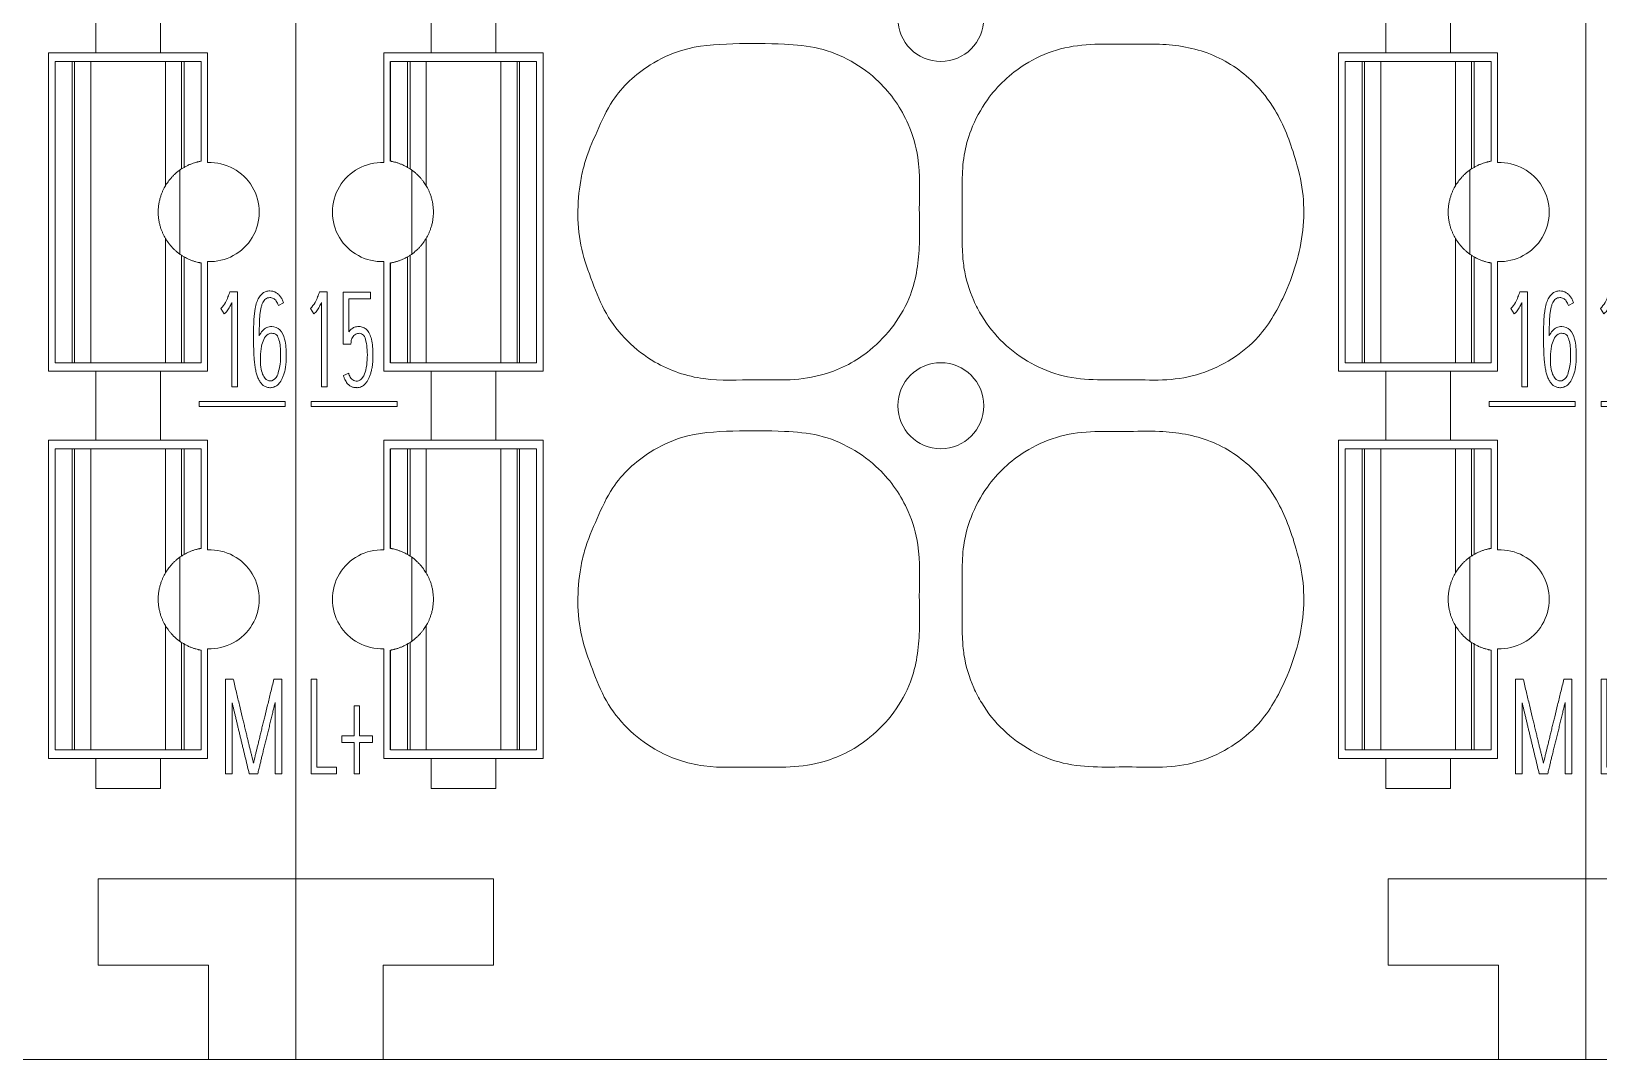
# Model space of a CAD drawing. Header units: millimetres. Extents: x 42356 to 50646, y 31507 to 39566.
# Drawn here: x 47694.95 to 47713.18, y 38373.8 to 38385.75 of the extents above; entities that cross this region are included whole.
import ezdxf

# ---------------------------------------------------------------- set-up
doc = ezdxf.new("R2010")
doc.units = ezdxf.units.MM
doc.set_wipeout_variables(frame=1)
doc.layers.add('000-PI-Oprema', color=30, linetype='Continuous', lineweight=5)

# ---------------------------------------------------------------- blocks, each defined once
blk = doc.blocks.new('PLC_CARD')
at = {"layer": '000-PI-Oprema'}
for p, q in [((0, -16.376), (0, -58.724)), ((15, -16.376), (15, -58.724)), ((1.575, -49.124), (1.575, -48.324)), ((2.325, -48.324), (2.325, -49.124)), ((12.675, -49.124), (12.675, -48.324)), ((13.425, -48.324), (13.425, -49.124)), ((1.025, -49.124), (1.025, -50.399)), ((1.575, -49.124), (1.025, -49.124)), ((2.325, -49.124), (1.575, -49.124)), ((2.875, -49.124), (2.325, -49.124)), ((2.875, -52.824), (2.875, -49.124)), ((12.125, -52.824), (12.125, -49.124)), ((12.125, -49.124), (12.675, -49.124)), ((12.675, -49.124), (13.425, -49.124)), ((13.425, -49.124), (13.975, -49.124)), ((13.975, -49.124), (13.975, -50.399)), ((1.099, -49.224), (1.099, -50.382)), ((1.1, -49.224), (1.3, -49.224)), ((1.1, -49.224), (1.1, -50.382)), ((1.1, -49.224), (1.1, -50.382)), ((1.328, -49.224), (1.3, -49.224)), ((1.3, -49.224), (1.3, -50.454)), ((1.516, -49.224), (1.328, -49.224)), ((1.328, -49.224), (1.328, -50.471)), ((1.516, -49.224), (1.516, -50.667)), ((2.572, -49.224), (2.384, -49.224)), ((2.384, -49.224), (2.384, -52.724)), ((2.6, -49.224), (2.572, -49.224)), ((2.572, -49.224), (2.572, -52.724)), ((2.8, -49.224), (2.6, -49.224)), ((2.6, -49.224), (2.6, -52.724)), ((2.8, -49.224), (2.8, -52.724)), ((12.2, -49.224), (12.4, -49.224)), ((12.2, -49.224), (12.2, -52.724)), ((12.4, -49.224), (12.428, -49.224)), ((12.4, -49.224), (12.4, -52.724)), ((12.428, -49.224), (12.616, -49.224)), ((12.428, -49.224), (12.428, -52.724)), ((12.616, -49.224), (12.616, -52.724)), ((13.484, -49.224), (13.672, -49.224)), ((13.484, -49.224), (13.484, -50.667)), ((13.672, -49.224), (13.7, -49.224)), ((13.672, -49.224), (13.672, -50.471)), ((13.9, -49.224), (13.7, -49.224)), ((13.7, -49.224), (13.7, -50.454)), ((13.9, -49.224), (13.9, -50.382)), ((13.9, -50.382), (13.9, -49.224)), ((13.901, -50.382), (13.901, -49.224)), ((1.349, -51.462), (1.349, -50.486)), ((13.651, -50.486), (13.651, -51.462)), ((1.516, -51.28), (1.516, -52.724)), ((13.484, -51.28), (13.484, -52.724)), ((1.025, -51.548), (1.025, -52.824)), ((1.099, -51.565), (1.099, -52.724)), ((1.1, -51.565), (1.1, -52.724)), ((1.1, -51.565), (1.1, -52.724)), ((1.3, -51.493), (1.3, -52.724)), ((1.328, -51.476), (1.328, -52.724)), ((13.672, -51.476), (13.672, -52.724)), ((13.7, -51.493), (13.7, -52.724)), ((13.9, -51.565), (13.9, -52.724)), ((13.9, -52.724), (13.9, -51.565)), ((13.901, -52.724), (13.901, -51.565)), ((13.975, -51.548), (13.975, -52.824)), ((0.276, -51.901), (0.365, -51.901)), ((0.365, -51.901), (0.365, -53.004)), ((0.552, -52.51), (0.552, -51.904)), ((0.552, -51.904), (0.868, -51.904)), ((0.868, -51.904), (0.868, -51.981)), ((14.234, -51.901), (14.323, -51.901)), ((14.323, -51.901), (14.323, -53.004)), ((0.21, -52.158), (0.172, -52.094)), ((0.299, -53.004), (0.299, -52.024)), ((0.618, -51.981), (0.618, -52.365)), ((0.868, -51.981), (0.618, -51.981)), ((14.168, -52.158), (14.13, -52.094)), ((14.257, -53.004), (14.257, -52.024)), ((14.858, -52.029), (14.797, -52.058)), ((0.641, -52.51), (0.552, -52.51)), ((0.553, -52.873), (0.615, -52.847)), ((1.025, -52.824), (1.575, -52.824)), ((1.1, -52.724), (1.3, -52.724)), ((1.328, -52.724), (1.3, -52.724)), ((1.516, -52.724), (1.328, -52.724)), ((1.575, -53.624), (1.575, -52.824)), ((1.575, -52.824), (2.325, -52.824)), ((2.325, -52.824), (2.875, -52.824)), ((2.325, -52.824), (2.325, -53.624)), ((2.572, -52.724), (2.384, -52.724)), ((2.6, -52.724), (2.572, -52.724)), ((2.8, -52.724), (2.6, -52.724)), ((12.675, -52.824), (12.125, -52.824)), ((12.2, -52.724), (12.4, -52.724)), ((12.4, -52.724), (12.428, -52.724)), ((12.428, -52.724), (12.616, -52.724)), ((12.675, -53.624), (12.675, -52.824)), ((13.425, -52.824), (12.675, -52.824)), ((13.975, -52.824), (13.425, -52.824)), ((13.425, -52.824), (13.425, -53.624)), ((13.484, -52.724), (13.672, -52.724)), ((13.672, -52.724), (13.7, -52.724)), ((13.9, -52.724), (13.7, -52.724)), ((0.365, -53.004), (0.299, -53.004)), ((14.323, -53.004), (14.257, -53.004)), ((1.177, -53.174), (0.178, -53.174)), ((0.178, -53.174), (0.178, -53.235)), ((1.177, -53.235), (1.177, -53.174)), ((14.875, -53.174), (13.877, -53.174)), ((13.877, -53.174), (13.877, -53.235)), ((14.875, -53.235), (14.875, -53.174)), ((0.178, -53.235), (1.177, -53.235)), ((13.877, -53.235), (14.875, -53.235)), ((1.575, -53.624), (1.025, -53.624)), ((1.025, -53.624), (1.025, -54.899)), ((1.099, -53.724), (1.099, -54.882)), ((1.1, -53.724), (1.3, -53.724)), ((1.1, -53.724), (1.1, -54.882)), ((1.1, -53.724), (1.1, -54.882)), ((1.328, -53.724), (1.3, -53.724)), ((1.3, -53.724), (1.3, -54.954)), ((1.516, -53.724), (1.328, -53.724)), ((1.328, -53.724), (1.328, -54.971)), ((1.516, -53.724), (1.516, -55.167)), ((2.325, -53.624), (1.575, -53.624)), ((2.875, -53.624), (2.325, -53.624)), ((2.572, -53.724), (2.384, -53.724)), ((2.384, -53.724), (2.384, -57.224)), ((2.6, -53.724), (2.572, -53.724)), ((2.572, -53.724), (2.572, -57.224)), ((2.8, -53.724), (2.6, -53.724)), ((2.6, -53.724), (2.6, -57.224)), ((2.8, -53.724), (2.8, -57.224)), ((2.875, -57.324), (2.875, -53.624)), ((12.125, -53.624), (12.675, -53.624)), ((12.125, -57.324), (12.125, -53.624)), ((12.2, -53.724), (12.4, -53.724)), ((12.2, -53.724), (12.2, -57.224)), ((12.4, -53.724), (12.428, -53.724)), ((12.4, -53.724), (12.4, -57.224)), ((12.428, -53.724), (12.616, -53.724)), ((12.428, -53.724), (12.428, -57.224)), ((12.616, -53.724), (12.616, -57.224)), ((12.675, -53.624), (13.425, -53.624)), ((13.425, -53.624), (13.975, -53.624)), ((13.484, -53.724), (13.672, -53.724)), ((13.484, -53.724), (13.484, -55.167)), ((13.672, -53.724), (13.7, -53.724)), ((13.672, -53.724), (13.672, -54.971)), ((13.9, -53.724), (13.7, -53.724)), ((13.7, -53.724), (13.7, -54.954)), ((13.9, -54.882), (13.9, -53.724)), ((13.9, -53.724), (13.9, -54.882)), ((13.901, -54.882), (13.901, -53.724)), ((13.975, -53.624), (13.975, -54.899)), ((1.349, -55.962), (1.349, -54.986)), ((13.651, -54.986), (13.651, -55.962)), ((1.516, -55.78), (1.516, -57.224)), ((13.484, -55.78), (13.484, -57.224)), ((1.025, -56.048), (1.025, -57.324)), ((1.099, -56.065), (1.099, -57.224)), ((1.1, -56.065), (1.1, -57.224)), ((1.1, -56.065), (1.1, -57.224)), ((1.3, -55.993), (1.3, -57.224)), ((1.328, -55.976), (1.328, -57.224)), ((13.672, -55.976), (13.672, -57.224)), ((13.7, -55.993), (13.7, -57.224)), ((13.9, -57.224), (13.9, -56.065)), ((13.9, -56.065), (13.9, -57.224)), ((13.901, -57.224), (13.901, -56.065)), ((13.975, -56.048), (13.975, -57.324)), ((0.179, -56.402), (0.179, -57.504)), ((0.245, -56.402), (0.179, -56.402)), ((0.245, -57.426), (0.245, -56.402)), ((14.273, -56.402), (14.183, -56.402)), ((14.183, -56.402), (14.183, -57.504)), ((14.837, -56.402), (14.745, -56.402)), ((14.837, -57.504), (14.837, -56.402)), ((14.759, -56.675), (14.759, -57.504)), ((0.679, -56.711), (0.679, -57.062)), ((0.742, -56.711), (0.679, -56.711)), ((0.742, -57.062), (0.742, -56.711)), ((14.261, -57.504), (14.261, -56.679)), ((0.679, -57.062), (0.534, -57.062)), ((0.534, -57.062), (0.534, -57.137)), ((0.534, -57.137), (0.679, -57.137)), ((0.679, -57.137), (0.679, -57.502)), ((0.891, -57.062), (0.742, -57.062)), ((0.742, -57.502), (0.742, -57.137)), ((0.742, -57.137), (0.891, -57.137)), ((0.891, -57.137), (0.891, -57.062)), ((1.1, -57.224), (1.3, -57.224)), ((1.328, -57.224), (1.3, -57.224)), ((1.516, -57.224), (1.328, -57.224)), ((2.572, -57.224), (2.384, -57.224)), ((2.6, -57.224), (2.572, -57.224)), ((2.8, -57.224), (2.6, -57.224)), ((12.2, -57.224), (12.4, -57.224)), ((12.4, -57.224), (12.428, -57.224)), ((12.428, -57.224), (12.616, -57.224)), ((13.484, -57.224), (13.672, -57.224)), ((13.672, -57.224), (13.7, -57.224)), ((13.9, -57.224), (13.7, -57.224)), ((1.025, -57.324), (1.575, -57.324)), ((1.575, -57.674), (1.575, -57.324)), ((1.575, -57.324), (2.325, -57.324)), ((2.325, -57.324), (2.875, -57.324)), ((2.325, -57.324), (2.325, -57.674)), ((12.675, -57.324), (12.125, -57.324)), ((12.675, -57.674), (12.675, -57.324)), ((13.425, -57.324), (12.675, -57.324)), ((13.975, -57.324), (13.425, -57.324)), ((13.425, -57.324), (13.425, -57.674)), ((0.179, -57.504), (0.475, -57.504)), ((0.475, -57.426), (0.245, -57.426)), ((0.475, -57.504), (0.475, -57.426)), ((0.679, -57.502), (0.742, -57.502)), ((14.183, -57.504), (14.261, -57.504)), ((14.459, -57.502), (14.558, -57.502)), ((14.759, -57.504), (14.837, -57.504)), ((2.325, -57.674), (1.575, -57.674)), ((13.425, -57.674), (12.675, -57.674)), ((0, -58.724), (0, -60.824)), ((2.3, -58.724), (0, -58.724)), ((2.3, -58.724), (2.3, -59.724)), ((12.7, -58.724), (12.7, -59.724)), ((12.7, -58.724), (15, -58.724)), ((15, -58.724), (15, -60.824)), ((2.3, -59.724), (1.017, -59.724)), ((1.017, -60.824), (1.017, -59.724)), ((12.7, -59.724), (13.983, -59.724)), ((13.983, -60.824), (13.983, -59.724)), ((1.017, -60.824), (0, -60.824)), ((1.017, -60.824), (13.983, -60.824)), ((13.983, -60.824), (15, -60.824))]:
    blk.add_line(p, q, dxfattribs=at)
for centre in [(7.5, -48.724), (7.5, -53.224)]:
    blk.add_circle(centre, 0.5, dxfattribs=at)
for centre, radius, start, end in [((1, -50.974), 0.575, 87.5081, 272.4919), ((1, -50.974), 0.6, 56.8644, 60), ((14, -50.974), 0.6, 120, 123.1356), ((14, -50.974), 0.575, 267.5081, 92.4919), ((1, -50.974), 0.6, 300, 303.1356), ((14, -50.974), 0.6, 236.8644, 240), ((1, -55.474), 0.575, 87.5081, 272.4919), ((1, -55.474), 0.6, 56.8644, 60), ((14, -55.474), 0.6, 120, 123.1356), ((14, -55.474), 0.575, 267.5081, 92.4919), ((1, -55.474), 0.6, 300, 303.1356), ((14, -55.474), 0.6, 236.8644, 240)]:
    blk.add_arc(centre, radius, start, end, dxfattribs=at)
for points, knots in [([(3.611, -52.154), (3.677, -52.27), (3.845, -52.484), (4.22, -52.773), (4.74, -52.949), (5.28, -52.915), (5.747, -52.934), (6.218, -52.866), (6.641, -52.64), (6.966, -52.297), (7.198, -51.881), (7.264, -51.408), (7.242, -50.875), (7.27, -50.403), (7.118, -49.881), (6.845, -49.487), (6.465, -49.206), (6.087, -49.051), (5.616, -49.013), (5.085, -49.012), (4.542, -49.045), (4.051, -49.28), (3.696, -49.605), (3.502, -50.036), (3.369, -50.343), (3.295, -50.672), (3.268, -51.005), (3.307, -51.411), (3.448, -51.787), (3.545, -52.038), (3.611, -52.154)], [0, 0, 0, 0, 0.03125, 0.0625, 0.109375, 0.15625, 0.1875, 0.21875, 0.265625, 0.296875, 0.328125, 0.375, 0.40625, 0.453125, 0.484375, 0.53125, 0.5625, 0.59375, 0.625, 0.671875, 0.71875, 0.75, 0.796875, 0.828125, 0.859375, 0.875, 0.90625, 0.9375, 0.96875, 1, 1, 1, 1]), ([(7.976, -52.179), (8.045, -52.294), (8.215, -52.505), (8.542, -52.745), (8.92, -52.897), (9.324, -52.93), (9.725, -52.917), (10.127, -52.937), (10.527, -52.868), (10.893, -52.693), (11.262, -52.391), (11.491, -51.973), (11.654, -51.534), (11.727, -51.136), (11.721, -50.731), (11.608, -50.274), (11.439, -49.834), (11.107, -49.402), (10.65, -49.098), (10.109, -49.009), (9.642, -49.029), (9.24, -49.014), (8.839, -49.073), (8.5, -49.231), (8.233, -49.436), (8.011, -49.689), (7.852, -49.986), (7.76, -50.312), (7.744, -50.647), (7.754, -51.015), (7.744, -51.35), (7.77, -51.685), (7.848, -51.944), (7.941, -52.122), (7.976, -52.179)], [0, 0, 0, 0, 0.03125, 0.0625, 0.09375, 0.125, 0.15625, 0.1875, 0.21875, 0.25, 0.28125, 0.328125, 0.359375, 0.390625, 0.421875, 0.453125, 0.5, 0.53125, 0.578125, 0.625, 0.65625, 0.6875, 0.71875, 0.75, 0.773438, 0.796875, 0.828125, 0.851562, 0.875, 0.90625, 0.9375, 0.953125, 0.984375, 1, 1, 1, 1]), ([(2.384, -49.224), (2.375, -49.224), (2.356, -49.224), (2.328, -49.224), (2.299, -49.224), (2.279, -49.224), (2.242, -49.224), (2.171, -49.224), (2.096, -49.224), (2.003, -49.224), (1.904, -49.224), (1.806, -49.224), (1.727, -49.224), (1.658, -49.224), (1.62, -49.224), (1.6, -49.224), (1.561, -49.224), (1.534, -49.224), (1.516, -49.224)], [0, 0, 0, 0, 0.06207, 0.11975, 0.187035, 0.2395, 0.284229, 0.328958, 0.391725, 0.453791, 0.535986, 0.613149, 0.671042, 0.715771, 0.7605, 0.819646, 0.88025, 1, 1, 1, 1]), ([(12.616, -49.224), (12.625, -49.224), (12.644, -49.224), (12.672, -49.224), (12.701, -49.224), (12.721, -49.224), (12.758, -49.224), (12.829, -49.224), (12.904, -49.224), (12.997, -49.224), (13.096, -49.224), (13.194, -49.224), (13.273, -49.224), (13.342, -49.224), (13.38, -49.224), (13.4, -49.224), (13.439, -49.224), (13.466, -49.224), (13.484, -49.224)], [0, 0, 0, 0, 0.06207, 0.11975, 0.187035, 0.2395, 0.284229, 0.328958, 0.391725, 0.453791, 0.535986, 0.613149, 0.671042, 0.715771, 0.7605, 0.819646, 0.88025, 1, 1, 1, 1]), ([(1.3, -50.454), (1.288, -50.447), (1.276, -50.441), (1.258, -50.432), (1.252, -50.429), (1.24, -50.424), (1.234, -50.421), (1.216, -50.414), (1.205, -50.41), (1.188, -50.404), (1.183, -50.402), (1.172, -50.399), (1.167, -50.397), (1.153, -50.393), (1.144, -50.391), (1.132, -50.388), (1.129, -50.388), (1.122, -50.386), (1.116, -50.385), (1.111, -50.384), (1.107, -50.383), (1.106, -50.383), (1.101, -50.382), (1.1, -50.382), (1.1, -50.382)], [0, 0, 0, 0, 0.125, 0.125, 0.1875, 0.1875, 0.25, 0.25, 0.375, 0.375, 0.4375, 0.4375, 0.5, 0.5, 0.625, 0.625, 0.6875, 0.6875, 0.75, 0.8125, 0.8125, 0.875, 0.875, 1, 1, 1, 1]), ([(1.516, -50.667), (1.512, -50.661), (1.507, -50.653), (1.497, -50.638), (1.492, -50.629), (1.479, -50.613), (1.473, -50.604), (1.458, -50.586), (1.451, -50.578), (1.435, -50.56), (1.427, -50.552), (1.409, -50.535), (1.4, -50.526), (1.371, -50.501), (1.35, -50.486), (1.328, -50.471)], [0, 0, 0, 0, 0.125, 0.125, 0.25, 0.25, 0.375, 0.375, 0.5, 0.5, 0.625, 0.625, 0.75, 0.75, 1, 1, 1, 1]), ([(13.672, -50.471), (13.661, -50.478), (13.65, -50.486), (13.63, -50.501), (13.62, -50.51), (13.6, -50.526), (13.591, -50.534), (13.574, -50.551), (13.565, -50.56), (13.541, -50.586), (13.527, -50.604), (13.509, -50.629), (13.503, -50.638), (13.495, -50.649), (13.493, -50.653), (13.488, -50.66), (13.486, -50.664), (13.484, -50.667)], [0, 0, 0, 0, 0.125, 0.125, 0.25, 0.25, 0.375, 0.375, 0.5, 0.5, 0.75, 0.75, 0.875, 0.875, 0.9375, 0.9375, 1, 1, 1, 1]), ([(13.9, -50.382), (13.9, -50.382), (13.899, -50.382), (13.893, -50.383), (13.889, -50.384), (13.881, -50.386), (13.878, -50.386), (13.871, -50.388), (13.864, -50.389), (13.856, -50.391), (13.847, -50.393), (13.842, -50.395), (13.828, -50.399), (13.817, -50.402), (13.795, -50.409), (13.784, -50.414), (13.76, -50.424), (13.748, -50.429), (13.724, -50.441), (13.712, -50.447), (13.7, -50.454)], [0, 0, 0, 0, 0.125, 0.125, 0.25, 0.25, 0.3125, 0.3125, 0.375, 0.4375, 0.4375, 0.5, 0.5, 0.625, 0.625, 0.75, 0.75, 0.875, 0.875, 1, 1, 1, 1]), ([(1.516, -51.28), (1.526, -51.263), (1.536, -51.245), (1.55, -51.214), (1.554, -51.204), (1.563, -51.181), (1.567, -51.169), (1.575, -51.144), (1.579, -51.131), (1.584, -51.11), (1.586, -51.102), (1.589, -51.088), (1.591, -51.08), (1.594, -51.057), (1.596, -51.041), (1.599, -51.016), (1.599, -51.008), (1.6, -50.991), (1.6, -50.974), (1.6, -50.957), (1.599, -50.94), (1.599, -50.931), (1.596, -50.906), (1.594, -50.89), (1.591, -50.867), (1.589, -50.86), (1.586, -50.845), (1.584, -50.838), (1.579, -50.817), (1.576, -50.804), (1.568, -50.778), (1.563, -50.766), (1.554, -50.744), (1.55, -50.733), (1.536, -50.703), (1.526, -50.684), (1.516, -50.667)], [0, 0, 0, 0, 0.125, 0.125, 0.1875, 0.1875, 0.25, 0.25, 0.3125, 0.3125, 0.34375, 0.34375, 0.375, 0.375, 0.4375, 0.4375, 0.46875, 0.46875, 0.5, 0.53125, 0.53125, 0.5625, 0.5625, 0.625, 0.625, 0.65625, 0.65625, 0.6875, 0.6875, 0.75, 0.75, 0.8125, 0.8125, 0.875, 0.875, 1, 1, 1, 1]), ([(13.484, -50.667), (13.474, -50.684), (13.464, -50.703), (13.45, -50.733), (13.446, -50.743), (13.437, -50.766), (13.433, -50.778), (13.425, -50.803), (13.421, -50.817), (13.416, -50.838), (13.414, -50.845), (13.411, -50.859), (13.409, -50.867), (13.406, -50.89), (13.404, -50.906), (13.401, -50.931), (13.401, -50.939), (13.4, -50.956), (13.4, -50.973), (13.4, -50.991), (13.401, -51.008), (13.401, -51.016), (13.404, -51.041), (13.406, -51.057), (13.409, -51.08), (13.411, -51.088), (13.414, -51.102), (13.416, -51.109), (13.421, -51.13), (13.424, -51.144), (13.432, -51.169), (13.437, -51.181), (13.446, -51.203), (13.45, -51.214), (13.464, -51.245), (13.474, -51.263), (13.484, -51.28)], [0, 0, 0, 0, 0.125, 0.125, 0.1875, 0.1875, 0.25, 0.25, 0.3125, 0.3125, 0.34375, 0.34375, 0.375, 0.375, 0.4375, 0.4375, 0.46875, 0.46875, 0.5, 0.53125, 0.53125, 0.5625, 0.5625, 0.625, 0.625, 0.65625, 0.65625, 0.6875, 0.6875, 0.75, 0.75, 0.8125, 0.8125, 0.875, 0.875, 1, 1, 1, 1]), ([(1.328, -51.476), (1.35, -51.462), (1.371, -51.446), (1.399, -51.421), (1.409, -51.413), (1.427, -51.396), (1.435, -51.387), (1.451, -51.37), (1.458, -51.361), (1.473, -51.344), (1.479, -51.335), (1.491, -51.318), (1.497, -51.31), (1.507, -51.294), (1.512, -51.287), (1.516, -51.28)], [0, 0, 0, 0, 0.25, 0.25, 0.375, 0.375, 0.5, 0.5, 0.625, 0.625, 0.75, 0.75, 0.875, 0.875, 1, 1, 1, 1]), ([(13.484, -51.28), (13.486, -51.283), (13.488, -51.287), (13.493, -51.294), (13.495, -51.298), (13.503, -51.31), (13.509, -51.318), (13.521, -51.335), (13.528, -51.344), (13.542, -51.361), (13.557, -51.378), (13.573, -51.396), (13.591, -51.413), (13.6, -51.421), (13.62, -51.438), (13.63, -51.446), (13.645, -51.457), (13.65, -51.461), (13.661, -51.469), (13.667, -51.472), (13.672, -51.476)], [0, 0, 0, 0, 0.0625, 0.0625, 0.125, 0.125, 0.25, 0.25, 0.375, 0.375, 0.5, 0.625, 0.625, 0.75, 0.75, 0.875, 0.875, 0.9375, 0.9375, 1, 1, 1, 1]), ([(1.1, -51.565), (1.1, -51.565), (1.101, -51.565), (1.106, -51.564), (1.107, -51.564), (1.111, -51.563), (1.114, -51.563), (1.122, -51.561), (1.128, -51.56), (1.14, -51.557), (1.144, -51.556), (1.153, -51.554), (1.162, -51.551), (1.172, -51.548), (1.183, -51.545), (1.188, -51.543), (1.205, -51.538), (1.216, -51.533), (1.24, -51.524), (1.252, -51.518), (1.276, -51.506), (1.288, -51.5), (1.3, -51.493)], [0, 0, 0, 0, 0.125, 0.125, 0.1875, 0.1875, 0.25, 0.25, 0.375, 0.375, 0.4375, 0.4375, 0.5, 0.5625, 0.5625, 0.625, 0.625, 0.75, 0.75, 0.875, 0.875, 1, 1, 1, 1]), ([(13.7, -51.493), (13.712, -51.5), (13.724, -51.506), (13.742, -51.515), (13.748, -51.518), (13.76, -51.524), (13.766, -51.526), (13.784, -51.533), (13.795, -51.538), (13.812, -51.543), (13.817, -51.545), (13.828, -51.548), (13.833, -51.55), (13.847, -51.554), (13.856, -51.556), (13.868, -51.559), (13.871, -51.56), (13.878, -51.561), (13.881, -51.562), (13.889, -51.563), (13.893, -51.564), (13.899, -51.565), (13.9, -51.565), (13.9, -51.565)], [0, 0, 0, 0, 0.125, 0.125, 0.1875, 0.1875, 0.25, 0.25, 0.375, 0.375, 0.4375, 0.4375, 0.5, 0.5, 0.625, 0.625, 0.6875, 0.6875, 0.75, 0.75, 0.875, 0.875, 1, 1, 1, 1]), ([(0.172, -52.094), (0.192, -52.072), (0.223, -52.03), (0.253, -51.963), (0.269, -51.921), (0.276, -51.901)], [0, 0, 0, 0, 0.391503, 0.710241, 1, 1, 1, 1]), ([(14.13, -52.094), (14.15, -52.072), (14.181, -52.03), (14.211, -51.963), (14.227, -51.921), (14.234, -51.901)], [0, 0, 0, 0, 0.391503, 0.710241, 1, 1, 1, 1]), ([(14.575, -52.411), (14.584, -52.39), (14.608, -52.352), (14.66, -52.312), (14.734, -52.297), (14.832, -52.335), (14.883, -52.472), (14.891, -52.597), (14.888, -52.704), (14.883, -52.766), (14.873, -52.82), (14.859, -52.866), (14.844, -52.905), (14.827, -52.937), (14.808, -52.963), (14.788, -52.984), (14.767, -52.998), (14.746, -53.007), (14.726, -53.013), (14.699, -53.016), (14.665, -53.011), (14.628, -52.995), (14.598, -52.967), (14.574, -52.93), (14.554, -52.888), (14.539, -52.839), (14.528, -52.784), (14.519, -52.724), (14.514, -52.659), (14.511, -52.592), (14.509, -52.522), (14.508, -52.456), (14.509, -52.395), (14.509, -52.339), (14.51, -52.286), (14.512, -52.236), (14.515, -52.188), (14.52, -52.144), (14.526, -52.103), (14.533, -52.064), (14.543, -52.029), (14.554, -51.998), (14.568, -51.97), (14.588, -51.942), (14.614, -51.914), (14.654, -51.894), (14.695, -51.888), (14.733, -51.893), (14.766, -51.905), (14.795, -51.926), (14.821, -51.954), (14.843, -51.989), (14.854, -52.015), (14.858, -52.029)], [0, 0, 0, 0, 0.02734, 0.050656, 0.073847, 0.112665, 0.160439, 0.231759, 0.259432, 0.283675, 0.304639, 0.322888, 0.33893, 0.352957, 0.36526, 0.376094, 0.385765, 0.394515, 0.402403, 0.409638, 0.425916, 0.440998, 0.456337, 0.47289, 0.49089, 0.51072, 0.532393, 0.555781, 0.580982, 0.607333, 0.634123, 0.661361, 0.683693, 0.705177, 0.725813, 0.745413, 0.763799, 0.780989, 0.797051, 0.812068, 0.826093, 0.839044, 0.850906, 0.861869, 0.879032, 0.895254, 0.91227, 0.92584, 0.939126, 0.952939, 0.96754, 0.983061, 1, 1, 1, 1]), ([(0.299, -52.024), (0.295, -52.032), (0.287, -52.048), (0.274, -52.073), (0.259, -52.098), (0.244, -52.121), (0.228, -52.142), (0.216, -52.153), (0.21, -52.158)], [0, 0, 0, 0, 0.164096, 0.336927, 0.518657, 0.695677, 0.855448, 1, 1, 1, 1]), ([(14.257, -52.024), (14.253, -52.032), (14.245, -52.048), (14.232, -52.073), (14.218, -52.098), (14.202, -52.121), (14.186, -52.142), (14.174, -52.153), (14.168, -52.158)], [0, 0, 0, 0, 0.164096, 0.336927, 0.518657, 0.695677, 0.855448, 1, 1, 1, 1]), ([(14.797, -52.058), (14.792, -52.041), (14.778, -52.009), (14.742, -51.974), (14.703, -51.966), (14.672, -51.97), (14.649, -51.982), (14.63, -52.001), (14.615, -52.027), (14.603, -52.058), (14.593, -52.095), (14.586, -52.137), (14.58, -52.183), (14.578, -52.235), (14.576, -52.291), (14.575, -52.35), (14.575, -52.39), (14.575, -52.411)], [0, 0, 0, 0, 0.086874, 0.156866, 0.224632, 0.265335, 0.303948, 0.344754, 0.390627, 0.442518, 0.501395, 0.567591, 0.641152, 0.722329, 0.80988, 0.902432, 1, 1, 1, 1]), ([(0.618, -52.365), (0.621, -52.36), (0.63, -52.349), (0.645, -52.335), (0.662, -52.322), (0.683, -52.311), (0.708, -52.306), (0.742, -52.303), (0.785, -52.31), (0.828, -52.34), (0.86, -52.39), (0.883, -52.457), (0.895, -52.543), (0.898, -52.625), (0.897, -52.695), (0.892, -52.745), (0.885, -52.793), (0.874, -52.836), (0.862, -52.876), (0.847, -52.911), (0.829, -52.942), (0.81, -52.967), (0.788, -52.988), (0.764, -53.003), (0.739, -53.012), (0.718, -53.015), (0.703, -53.014), (0.692, -53.013), (0.68, -53.012), (0.666, -53.01), (0.652, -53.004), (0.636, -52.997), (0.621, -52.986), (0.606, -52.972), (0.59, -52.955), (0.576, -52.932), (0.563, -52.904), (0.556, -52.884), (0.553, -52.873)], [0, 0, 0, 0, 0.016096, 0.03272, 0.050152, 0.068626, 0.088922, 0.111808, 0.151648, 0.1909, 0.235854, 0.29153, 0.361309, 0.446674, 0.489742, 0.530499, 0.569115, 0.605274, 0.638672, 0.669567, 0.697929, 0.723847, 0.747904, 0.770349, 0.791635, 0.812855, 0.819886, 0.828447, 0.838548, 0.849856, 0.86223, 0.875882, 0.890935, 0.907675, 0.926391, 0.947587, 0.971999, 1, 1, 1, 1]), ([(0.615, -52.847), (0.618, -52.863), (0.631, -52.895), (0.67, -52.938), (0.735, -52.941), (0.789, -52.889), (0.819, -52.803), (0.832, -52.693), (0.833, -52.58), (0.819, -52.483), (0.799, -52.405), (0.742, -52.376), (0.692, -52.393), (0.654, -52.426), (0.644, -52.466), (0.642, -52.493), (0.641, -52.504), (0.641, -52.51)], [0, 0, 0, 0, 0.048946, 0.11014, 0.168613, 0.231687, 0.327399, 0.451401, 0.576294, 0.678912, 0.760088, 0.813074, 0.858386, 0.91504, 0.964974, 0.982487, 1, 1, 1, 1]), ([(14.679, -52.393), (14.656, -52.406), (14.623, -52.455), (14.596, -52.546), (14.588, -52.655), (14.586, -52.765), (14.61, -52.851), (14.64, -52.913), (14.706, -52.951), (14.781, -52.9), (14.8, -52.821), (14.824, -52.728), (14.823, -52.632), (14.821, -52.537), (14.807, -52.465), (14.783, -52.395), (14.725, -52.377), (14.691, -52.386), (14.679, -52.393)], [0, 0, 0, 0, 0.0625, 0.125, 0.21875, 0.3125, 0.375, 0.421875, 0.46875, 0.53125, 0.59375, 0.65625, 0.75, 0.8125, 0.875, 0.921875, 0.96875, 1, 1, 1, 1]), ([(2.384, -52.724), (2.375, -52.724), (2.356, -52.724), (2.328, -52.724), (2.299, -52.724), (2.279, -52.724), (2.242, -52.724), (2.171, -52.724), (2.096, -52.724), (2.003, -52.724), (1.904, -52.724), (1.806, -52.724), (1.727, -52.724), (1.658, -52.724), (1.62, -52.724), (1.6, -52.724), (1.561, -52.724), (1.534, -52.724), (1.516, -52.724)], [0, 0, 0, 0, 0.06207, 0.11975, 0.187035, 0.2395, 0.284229, 0.328958, 0.391725, 0.453791, 0.535986, 0.613149, 0.671042, 0.715771, 0.7605, 0.819646, 0.88025, 1, 1, 1, 1]), ([(12.616, -52.724), (12.625, -52.724), (12.644, -52.724), (12.672, -52.724), (12.701, -52.724), (12.721, -52.724), (12.758, -52.724), (12.829, -52.724), (12.904, -52.724), (12.997, -52.724), (13.096, -52.724), (13.194, -52.724), (13.273, -52.724), (13.342, -52.724), (13.38, -52.724), (13.4, -52.724), (13.439, -52.724), (13.466, -52.724), (13.484, -52.724)], [0, 0, 0, 0, 0.06207, 0.11975, 0.187035, 0.2395, 0.284229, 0.328958, 0.391725, 0.453791, 0.535986, 0.613149, 0.671042, 0.715771, 0.7605, 0.819646, 0.88025, 1, 1, 1, 1]), ([(3.611, -56.654), (3.677, -56.77), (3.845, -56.984), (4.22, -57.273), (4.74, -57.449), (5.28, -57.415), (5.747, -57.434), (6.218, -57.366), (6.641, -57.14), (6.966, -56.797), (7.198, -56.381), (7.264, -55.908), (7.242, -55.375), (7.27, -54.903), (7.118, -54.381), (6.845, -53.987), (6.465, -53.706), (6.087, -53.551), (5.616, -53.513), (5.085, -53.512), (4.542, -53.545), (4.051, -53.78), (3.696, -54.105), (3.502, -54.536), (3.369, -54.843), (3.295, -55.172), (3.268, -55.505), (3.307, -55.911), (3.448, -56.287), (3.545, -56.538), (3.611, -56.654)], [0, 0, 0, 0, 0.03125, 0.0625, 0.109375, 0.15625, 0.1875, 0.21875, 0.265625, 0.296875, 0.328125, 0.375, 0.40625, 0.453125, 0.484375, 0.53125, 0.5625, 0.59375, 0.625, 0.671875, 0.71875, 0.75, 0.796875, 0.828125, 0.859375, 0.875, 0.90625, 0.9375, 0.96875, 1, 1, 1, 1]), ([(7.976, -56.679), (8.045, -56.794), (8.215, -57.005), (8.542, -57.245), (8.92, -57.397), (9.324, -57.43), (9.725, -57.417), (10.127, -57.437), (10.527, -57.368), (10.893, -57.193), (11.262, -56.891), (11.491, -56.473), (11.654, -56.034), (11.727, -55.636), (11.721, -55.231), (11.608, -54.774), (11.439, -54.334), (11.107, -53.902), (10.65, -53.598), (10.109, -53.509), (9.642, -53.529), (9.24, -53.514), (8.839, -53.573), (8.5, -53.731), (8.233, -53.936), (8.011, -54.189), (7.852, -54.486), (7.76, -54.812), (7.744, -55.147), (7.754, -55.515), (7.744, -55.85), (7.77, -56.185), (7.848, -56.444), (7.941, -56.622), (7.976, -56.679)], [0, 0, 0, 0, 0.03125, 0.0625, 0.09375, 0.125, 0.15625, 0.1875, 0.21875, 0.25, 0.28125, 0.328125, 0.359375, 0.390625, 0.421875, 0.453125, 0.5, 0.53125, 0.578125, 0.625, 0.65625, 0.6875, 0.71875, 0.75, 0.773438, 0.796875, 0.828125, 0.851562, 0.875, 0.90625, 0.9375, 0.953125, 0.984375, 1, 1, 1, 1]), ([(2.384, -53.724), (2.375, -53.724), (2.356, -53.724), (2.328, -53.724), (2.299, -53.724), (2.279, -53.724), (2.242, -53.724), (2.171, -53.724), (2.096, -53.724), (2.003, -53.724), (1.904, -53.724), (1.806, -53.724), (1.727, -53.724), (1.658, -53.724), (1.62, -53.724), (1.6, -53.724), (1.561, -53.724), (1.534, -53.724), (1.516, -53.724)], [0, 0, 0, 0, 0.06207, 0.11975, 0.187035, 0.2395, 0.284229, 0.328958, 0.391725, 0.453791, 0.535986, 0.613149, 0.671042, 0.715771, 0.7605, 0.819646, 0.88025, 1, 1, 1, 1]), ([(12.616, -53.724), (12.625, -53.724), (12.644, -53.724), (12.672, -53.724), (12.701, -53.724), (12.721, -53.724), (12.758, -53.724), (12.829, -53.724), (12.904, -53.724), (12.997, -53.724), (13.096, -53.724), (13.194, -53.724), (13.273, -53.724), (13.342, -53.724), (13.38, -53.724), (13.4, -53.724), (13.439, -53.724), (13.466, -53.724), (13.484, -53.724)], [0, 0, 0, 0, 0.06207, 0.11975, 0.187035, 0.2395, 0.284229, 0.328958, 0.391725, 0.453791, 0.535986, 0.613149, 0.671042, 0.715771, 0.7605, 0.819646, 0.88025, 1, 1, 1, 1]), ([(1.3, -54.954), (1.288, -54.947), (1.276, -54.941), (1.258, -54.932), (1.252, -54.929), (1.24, -54.924), (1.234, -54.921), (1.216, -54.914), (1.205, -54.91), (1.188, -54.904), (1.183, -54.902), (1.172, -54.899), (1.167, -54.897), (1.153, -54.893), (1.144, -54.891), (1.132, -54.888), (1.129, -54.888), (1.122, -54.886), (1.116, -54.885), (1.111, -54.884), (1.107, -54.883), (1.106, -54.883), (1.101, -54.882), (1.1, -54.882), (1.1, -54.882)], [0, 0, 0, 0, 0.125, 0.125, 0.1875, 0.1875, 0.25, 0.25, 0.375, 0.375, 0.4375, 0.4375, 0.5, 0.5, 0.625, 0.625, 0.6875, 0.6875, 0.75, 0.8125, 0.8125, 0.875, 0.875, 1, 1, 1, 1]), ([(1.516, -55.167), (1.512, -55.161), (1.507, -55.153), (1.497, -55.138), (1.492, -55.129), (1.479, -55.113), (1.473, -55.104), (1.458, -55.086), (1.451, -55.078), (1.435, -55.06), (1.427, -55.052), (1.409, -55.035), (1.4, -55.026), (1.371, -55.001), (1.35, -54.986), (1.328, -54.971)], [0, 0, 0, 0, 0.125, 0.125, 0.25, 0.25, 0.375, 0.375, 0.5, 0.5, 0.625, 0.625, 0.75, 0.75, 1, 1, 1, 1]), ([(13.672, -54.971), (13.661, -54.978), (13.65, -54.986), (13.63, -55.001), (13.62, -55.01), (13.6, -55.026), (13.591, -55.034), (13.574, -55.051), (13.565, -55.06), (13.541, -55.086), (13.527, -55.104), (13.509, -55.129), (13.503, -55.138), (13.495, -55.149), (13.493, -55.153), (13.488, -55.16), (13.486, -55.164), (13.484, -55.167)], [0, 0, 0, 0, 0.125, 0.125, 0.25, 0.25, 0.375, 0.375, 0.5, 0.5, 0.75, 0.75, 0.875, 0.875, 0.9375, 0.9375, 1, 1, 1, 1]), ([(13.9, -54.882), (13.9, -54.882), (13.899, -54.882), (13.893, -54.883), (13.889, -54.884), (13.881, -54.886), (13.878, -54.886), (13.871, -54.888), (13.864, -54.889), (13.856, -54.891), (13.847, -54.893), (13.842, -54.895), (13.828, -54.899), (13.817, -54.902), (13.795, -54.909), (13.784, -54.914), (13.76, -54.924), (13.748, -54.929), (13.724, -54.941), (13.712, -54.947), (13.7, -54.954)], [0, 0, 0, 0, 0.125, 0.125, 0.25, 0.25, 0.3125, 0.3125, 0.375, 0.4375, 0.4375, 0.5, 0.5, 0.625, 0.625, 0.75, 0.75, 0.875, 0.875, 1, 1, 1, 1]), ([(1.516, -55.78), (1.526, -55.763), (1.536, -55.745), (1.55, -55.714), (1.554, -55.704), (1.563, -55.681), (1.567, -55.669), (1.575, -55.644), (1.579, -55.631), (1.584, -55.61), (1.586, -55.602), (1.589, -55.588), (1.591, -55.58), (1.594, -55.557), (1.596, -55.541), (1.599, -55.516), (1.599, -55.508), (1.6, -55.491), (1.6, -55.474), (1.6, -55.457), (1.599, -55.44), (1.599, -55.431), (1.596, -55.406), (1.594, -55.39), (1.591, -55.367), (1.589, -55.36), (1.586, -55.345), (1.584, -55.338), (1.579, -55.317), (1.576, -55.304), (1.568, -55.278), (1.563, -55.266), (1.554, -55.244), (1.55, -55.233), (1.536, -55.203), (1.526, -55.184), (1.516, -55.167)], [0, 0, 0, 0, 0.125, 0.125, 0.1875, 0.1875, 0.25, 0.25, 0.3125, 0.3125, 0.34375, 0.34375, 0.375, 0.375, 0.4375, 0.4375, 0.46875, 0.46875, 0.5, 0.53125, 0.53125, 0.5625, 0.5625, 0.625, 0.625, 0.65625, 0.65625, 0.6875, 0.6875, 0.75, 0.75, 0.8125, 0.8125, 0.875, 0.875, 1, 1, 1, 1]), ([(13.484, -55.167), (13.474, -55.184), (13.464, -55.203), (13.45, -55.233), (13.446, -55.243), (13.437, -55.266), (13.433, -55.278), (13.425, -55.303), (13.421, -55.317), (13.416, -55.338), (13.414, -55.345), (13.411, -55.359), (13.409, -55.367), (13.406, -55.39), (13.404, -55.406), (13.401, -55.431), (13.401, -55.439), (13.4, -55.456), (13.4, -55.473), (13.4, -55.491), (13.401, -55.508), (13.401, -55.516), (13.404, -55.541), (13.406, -55.557), (13.409, -55.58), (13.411, -55.588), (13.414, -55.602), (13.416, -55.609), (13.421, -55.63), (13.424, -55.644), (13.432, -55.669), (13.437, -55.681), (13.446, -55.703), (13.45, -55.714), (13.464, -55.745), (13.474, -55.763), (13.484, -55.78)], [0, 0, 0, 0, 0.125, 0.125, 0.1875, 0.1875, 0.25, 0.25, 0.3125, 0.3125, 0.34375, 0.34375, 0.375, 0.375, 0.4375, 0.4375, 0.46875, 0.46875, 0.5, 0.53125, 0.53125, 0.5625, 0.5625, 0.625, 0.625, 0.65625, 0.65625, 0.6875, 0.6875, 0.75, 0.75, 0.8125, 0.8125, 0.875, 0.875, 1, 1, 1, 1]), ([(1.328, -55.976), (1.35, -55.962), (1.371, -55.946), (1.399, -55.921), (1.409, -55.913), (1.427, -55.896), (1.435, -55.887), (1.451, -55.87), (1.458, -55.861), (1.473, -55.844), (1.479, -55.835), (1.491, -55.818), (1.497, -55.81), (1.507, -55.794), (1.512, -55.787), (1.516, -55.78)], [0, 0, 0, 0, 0.25, 0.25, 0.375, 0.375, 0.5, 0.5, 0.625, 0.625, 0.75, 0.75, 0.875, 0.875, 1, 1, 1, 1]), ([(13.484, -55.78), (13.486, -55.783), (13.488, -55.787), (13.493, -55.794), (13.495, -55.798), (13.503, -55.81), (13.509, -55.818), (13.521, -55.835), (13.528, -55.844), (13.542, -55.861), (13.557, -55.878), (13.573, -55.896), (13.591, -55.913), (13.6, -55.921), (13.62, -55.938), (13.63, -55.946), (13.645, -55.957), (13.65, -55.961), (13.661, -55.969), (13.667, -55.972), (13.672, -55.976)], [0, 0, 0, 0, 0.0625, 0.0625, 0.125, 0.125, 0.25, 0.25, 0.375, 0.375, 0.5, 0.625, 0.625, 0.75, 0.75, 0.875, 0.875, 0.9375, 0.9375, 1, 1, 1, 1]), ([(1.1, -56.065), (1.1, -56.065), (1.101, -56.065), (1.106, -56.064), (1.107, -56.064), (1.111, -56.063), (1.114, -56.063), (1.122, -56.061), (1.128, -56.06), (1.14, -56.057), (1.144, -56.056), (1.153, -56.054), (1.162, -56.051), (1.172, -56.048), (1.183, -56.045), (1.188, -56.043), (1.205, -56.038), (1.216, -56.033), (1.24, -56.024), (1.252, -56.018), (1.276, -56.006), (1.288, -56), (1.3, -55.993)], [0, 0, 0, 0, 0.125, 0.125, 0.1875, 0.1875, 0.25, 0.25, 0.375, 0.375, 0.4375, 0.4375, 0.5, 0.5625, 0.5625, 0.625, 0.625, 0.75, 0.75, 0.875, 0.875, 1, 1, 1, 1]), ([(13.7, -55.993), (13.712, -56), (13.724, -56.006), (13.742, -56.015), (13.748, -56.018), (13.76, -56.024), (13.766, -56.026), (13.784, -56.033), (13.795, -56.038), (13.812, -56.043), (13.817, -56.045), (13.828, -56.048), (13.833, -56.05), (13.847, -56.054), (13.856, -56.056), (13.868, -56.059), (13.871, -56.06), (13.878, -56.061), (13.881, -56.062), (13.889, -56.063), (13.893, -56.064), (13.899, -56.065), (13.9, -56.065), (13.9, -56.065)], [0, 0, 0, 0, 0.125, 0.125, 0.1875, 0.1875, 0.25, 0.25, 0.375, 0.375, 0.4375, 0.4375, 0.5, 0.5, 0.625, 0.625, 0.6875, 0.6875, 0.75, 0.75, 0.875, 0.875, 1, 1, 1, 1]), ([(14.508, -57.377), (14.506, -57.371), (14.502, -57.355), (14.495, -57.329), (14.487, -57.295), (14.478, -57.257), (14.467, -57.214), (14.456, -57.167), (14.444, -57.118), (14.432, -57.065), (14.418, -57.01), (14.405, -56.953), (14.391, -56.896), (14.372, -56.813), (14.344, -56.699), (14.309, -56.554), (14.285, -56.454), (14.273, -56.402)], [0, 0, 0, 0, 0.020264, 0.047652, 0.082163, 0.122222, 0.166252, 0.214254, 0.265633, 0.319797, 0.376744, 0.435063, 0.493343, 0.551585, 0.692456, 0.841928, 1, 1, 1, 1]), ([(14.745, -56.402), (14.733, -56.454), (14.708, -56.554), (14.673, -56.699), (14.645, -56.813), (14.624, -56.896), (14.61, -56.953), (14.597, -57.01), (14.583, -57.065), (14.571, -57.118), (14.558, -57.167), (14.547, -57.214), (14.536, -57.257), (14.527, -57.295), (14.519, -57.329), (14.513, -57.355), (14.509, -57.371), (14.508, -57.377)], [0, 0, 0, 0, 0.158157, 0.307641, 0.448451, 0.506849, 0.565206, 0.623523, 0.680449, 0.734634, 0.786077, 0.834125, 0.878123, 0.918074, 0.952462, 0.97977, 1, 1, 1, 1]), ([(14.558, -57.502), (14.562, -57.484), (14.57, -57.449), (14.583, -57.398), (14.594, -57.349), (14.606, -57.299), (14.619, -57.247), (14.633, -57.191), (14.648, -57.132), (14.663, -57.072), (14.677, -57.012), (14.692, -56.951), (14.707, -56.891), (14.721, -56.833), (14.734, -56.777), (14.747, -56.724), (14.755, -56.691), (14.759, -56.675)], [0, 0, 0, 0, 0.065493, 0.127127, 0.184902, 0.243326, 0.30691, 0.375653, 0.447363, 0.519844, 0.593098, 0.666328, 0.738739, 0.81033, 0.878859, 0.942082, 1, 1, 1, 1]), ([(14.261, -56.679), (14.264, -56.691), (14.269, -56.716), (14.279, -56.754), (14.288, -56.795), (14.298, -56.837), (14.309, -56.881), (14.319, -56.925), (14.33, -56.97), (14.341, -57.015), (14.352, -57.061), (14.363, -57.106), (14.374, -57.151), (14.389, -57.214), (14.409, -57.296), (14.434, -57.399), (14.45, -57.468), (14.459, -57.502)], [0, 0, 0, 0, 0.043476, 0.090056, 0.139741, 0.191488, 0.244254, 0.298039, 0.352649, 0.40789, 0.46376, 0.519218, 0.573222, 0.62577, 0.748864, 0.873607, 1, 1, 1, 1]), ([(2.384, -57.224), (2.375, -57.224), (2.356, -57.224), (2.328, -57.224), (2.299, -57.224), (2.279, -57.224), (2.242, -57.224), (2.171, -57.224), (2.096, -57.224), (2.003, -57.224), (1.904, -57.224), (1.806, -57.224), (1.727, -57.224), (1.658, -57.224), (1.62, -57.224), (1.6, -57.224), (1.561, -57.224), (1.534, -57.224), (1.516, -57.224)], [0, 0, 0, 0, 0.06207, 0.11975, 0.187035, 0.2395, 0.284229, 0.328958, 0.391725, 0.453791, 0.535986, 0.613149, 0.671042, 0.715771, 0.7605, 0.819646, 0.88025, 1, 1, 1, 1]), ([(12.616, -57.224), (12.625, -57.224), (12.644, -57.224), (12.672, -57.224), (12.701, -57.224), (12.721, -57.224), (12.758, -57.224), (12.829, -57.224), (12.904, -57.224), (12.997, -57.224), (13.096, -57.224), (13.194, -57.224), (13.273, -57.224), (13.342, -57.224), (13.38, -57.224), (13.4, -57.224), (13.439, -57.224), (13.466, -57.224), (13.484, -57.224)], [0, 0, 0, 0, 0.06207, 0.11975, 0.187035, 0.2395, 0.284229, 0.328958, 0.391725, 0.453791, 0.535986, 0.613149, 0.671042, 0.715771, 0.7605, 0.819646, 0.88025, 1, 1, 1, 1])]:
    blk.add_open_spline(points, degree=3, knots=knots, dxfattribs=at)

msp = doc.modelspace()

# ---------------------------------------------------------------- wipeouts: each hides what was drawn before it
msp.add_wipeout([(47683.026, 38490.839), (47698.026, 38490.839), (47698.026, 38373.801), (47683.026, 38373.801)]).dxf.layer = '000-PI-Oprema'

# ---------------------------------------------------------------- next in the draw order: block references
at = {"layer": '000-PI-Oprema'}
msp.add_blockref('PLC_CARD', (47683.026, 38434.625), dxfattribs=at)

# ---------------------------------------------------------------- next in the draw order: wipeouts: each hides what was drawn before it
msp.add_wipeout([(47698.026, 38490.839), (47713.026, 38490.839), (47713.026, 38373.801), (47698.026, 38373.801)]).dxf.layer = '000-PI-Oprema'

# ---------------------------------------------------------------- next in the draw order: block references
msp.add_blockref('PLC_CARD', (47698.026, 38434.625), dxfattribs=at)

# ---------------------------------------------------------------- next in the draw order: wipeouts: each hides what was drawn before it
msp.add_wipeout([(47713.026, 38490.839), (47728.026, 38490.839), (47728.026, 38373.801), (47713.026, 38373.801)]).dxf.layer = '000-PI-Oprema'

# ---------------------------------------------------------------- next in the draw order: block references
msp.add_blockref('PLC_CARD', (47713.026, 38434.625), dxfattribs=at)

doc.saveas('drawing.dxf')
